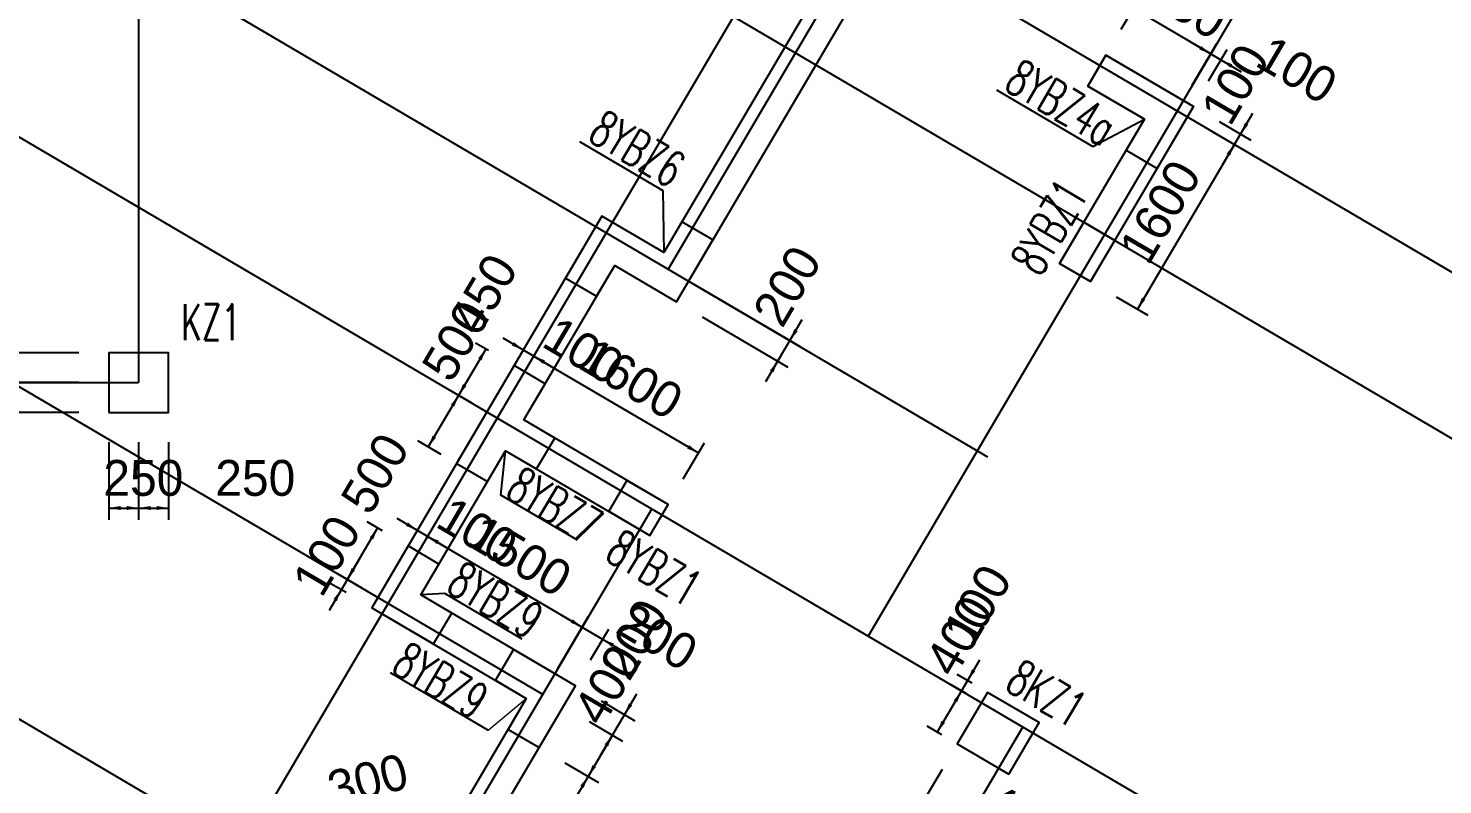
# Model space of a CAD drawing. Extents: x 387171 to 699106, y 11966 to 245688.
# Drawn here: x 584335 to 596167, y 129922 to 136254 of the extents above; entities that cross this region are included whole.
import ezdxf

# ---------------------------------------------------------------- set-up
doc = ezdxf.new("R2010")
doc.units = 0
doc.header["$LTSCALE"] = 100
doc.header["$MEASUREMENT"] = 0
for name, color, linetype in [('b边缘构件', 235, 'Continuous'), ('COLU', 7, 'Continuous'), ('colu-主楼', 7, 'Continuous'), ('DIM', 3, 'Continuous'), ('DOTE', 253, 'Continuous'), ('NUM', 7, 'Continuous'), ('wall-主楼', 2, 'Continuous'), ('Y阴影', 254, 'Continuous'), ('小尺寸', 4, 'Continuous'), ('边缘构件标注', 1, 'Continuous')]:
    doc.layers.add(name, color=color, linetype=linetype)
doc.layers.add('配箍校核', color=2, linetype='ByLayer', lineweight=18)
doc.styles.add('hztxt', font='hztxt')
doc.styles.get("Standard").update_dxf_attribs({"font": 'standard'})
doc.dimstyles.get("Standard").update_dxf_attribs({"dimtxt": 300, "dimasz": 100, "dimexe": 100, "dimexo": 250, "dimgap": 100, "dimtad": 0, "dimtoh": 1, "dimdec": 0, "dimdsep": 46, "dimcen": 0.09, "dimclrt": 7, "dimadec": 0, "dimazin": 0, "dimtfac": 1, "dimtdec": 4, "dimtofl": 0, "dimtmove": 0, "dimatfit": 3, "dimfxl": 1, "dimtolj": 1, "dimtzin": 0, "dimarcsym": 0})

# ---------------------------------------------------------------- blocks, each defined once
blk = doc.blocks.new('*D607')
at = {"layer": '小尺寸', "color": 0, "linetype": 'ByBlock', "lineweight": -2}
for p, q in [((589902, 134112), (590792, 133589)), ((589973, 133838), (590690, 133417)), ((590807, 133812), (590503, 133295))]:
    blk.add_line(p, q, dxfattribs=at)
for points in [[(590706, 133640), (590742, 133734), (590771, 133717)], [(590604, 133467), (590568, 133373), (590539, 133390)]]:
    blk.add_solid(points, dxfattribs=at)
at = {"layer": '小尺寸', "color": 7, "linetype": 'Continuous', "lineweight": -2, "insert": (590684, 134097), "char_height": 300, "width": 566.67, "attachment_point": 5, "rotation": 59.5454, "style": 'hztxt'}
blk.add_mtext('200', dxfattribs=at)
blk = doc.blocks.new('*D1148')
at = {"layer": '小尺寸', "color": 0, "linetype": 'ByBlock', "lineweight": -2}
for p, q in [((594298, 135472), (594561, 135317)), ((594576, 135540), (594323, 135109)), ((594247, 135385), (594511, 135231))]:
    blk.add_line(p, q, dxfattribs=at)
for points in [[(594475, 135367), (594511, 135462), (594540, 135445)], [(594424, 135281), (594388, 135187), (594359, 135204)]]:
    blk.add_solid(points, dxfattribs=at)
at = {"layer": '小尺寸', "color": 7, "linetype": 'Continuous', "lineweight": -2, "insert": (594431, 135786), "char_height": 300, "width": 476.67, "attachment_point": 5, "rotation": 59.5454, "style": 'hztxt'}
blk.add_mtext('100', dxfattribs=at)
blk = doc.blocks.new('*D3568')
at = {"layer": '小尺寸', "color": 0, "linetype": 'ByBlock', "lineweight": -2}
for p, q in [((594247, 135385), (594511, 135231)), ((594424, 135281), (593613, 133902)), ((593436, 134006), (593700, 133851))]:
    blk.add_line(p, q, dxfattribs=at)
for points in [[(594424, 135281), (594388, 135187), (594359, 135204)], [(593613, 133902), (593650, 133997), (593678, 133980)]]:
    blk.add_solid(points, dxfattribs=at)
at = {"layer": '小尺寸', "color": 7, "linetype": 'Continuous', "lineweight": -2, "insert": (593803, 134718), "char_height": 300, "width": 685, "attachment_point": 5, "rotation": 59.5454, "style": 'hztxt'}
blk.add_mtext('1600', dxfattribs=at)
blk = doc.blocks.new('*D3805')
at = {"layer": '小尺寸', "color": 0, "linetype": 'ByBlock', "lineweight": -2}
for p, q in [((594484, 135887), (594053, 136141)), ((594072, 135778), (594277, 136126)), ((594209, 135814), (594363, 136075))]:
    blk.add_line(p, q, dxfattribs=at)
for points in [[(594226, 136039), (594131, 136076), (594148, 136104)], [(594312, 135989), (594407, 135952), (594390, 135924)]]:
    blk.add_solid(points, dxfattribs=at)
at = {"layer": '小尺寸', "color": 7, "linetype": 'Continuous', "lineweight": -2, "insert": (594948, 135905), "char_height": 300, "width": 476.67, "attachment_point": 5, "rotation": 329.5454, "style": 'hztxt'}
blk.add_mtext('100', dxfattribs=at)
blk = doc.blocks.new('*D4037')
at = {"layer": '小尺寸', "color": 0, "linetype": 'ByBlock', "lineweight": -2}
for p, q in [((593476, 136245), (593630, 136506)), ((594226, 136039), (593579, 136420)), ((594072, 135778), (594277, 136126))]:
    blk.add_line(p, q, dxfattribs=at)
for points in [[(593579, 136420), (593674, 136383), (593657, 136354)], [(594226, 136039), (594131, 136076), (594148, 136104)]]:
    blk.add_solid(points, dxfattribs=at)
at = {"layer": '小尺寸', "color": 7, "linetype": 'Continuous', "lineweight": -2, "insert": (594029, 136445), "char_height": 300, "width": 566.67, "attachment_point": 5, "rotation": 329.5454, "style": 'hztxt'}
blk.add_mtext('750', dxfattribs=at)
blk = doc.blocks.new('*D4005')
at = {"layer": '小尺寸', "color": 0, "linetype": 'ByBlock', "lineweight": -2}
for p, q in [((588184, 133556), (588077, 133619)), ((588163, 133569), (587935, 133181)), ((588042, 133118), (587849, 133231))]:
    blk.add_line(p, q, dxfattribs=at)
for points in [[(588163, 133569), (588127, 133474), (588098, 133491)], [(587935, 133181), (587971, 133275), (588000, 133259)]]:
    blk.add_solid(points, dxfattribs=at)
at = {"layer": '小尺寸', "color": 7, "linetype": 'Continuous', "lineweight": -2, "insert": (588144, 134030), "char_height": 300, "width": 576.67, "attachment_point": 5, "rotation": 59.5454, "style": 'hztxt'}
blk.add_mtext('450', dxfattribs=at)
blk = doc.blocks.new('*D4233')
at = {"layer": '小尺寸', "color": 0, "linetype": 'ByBlock', "lineweight": -2}
for p, q in [((588304, 133662), (588735, 133409)), ((588526, 133645), (588527, 133647)), ((588612, 133594), (588613, 133596))]:
    blk.add_line(p, q, dxfattribs=at)
for points in [[(588476, 133561), (588382, 133597), (588398, 133626)], [(588562, 133510), (588657, 133474), (588640, 133445)]]:
    blk.add_solid(points, dxfattribs=at)
at = {"layer": '小尺寸', "color": 7, "linetype": 'Continuous', "lineweight": -2, "insert": (588981, 133554), "char_height": 300, "width": 476.67, "attachment_point": 5, "rotation": 329.5454, "style": 'hztxt'}
blk.add_mtext('100', dxfattribs=at)
blk = doc.blocks.new('*D2343')
at = {"layer": '小尺寸', "color": 0, "linetype": 'ByBlock', "lineweight": -2}
for p, q in [((588612, 133594), (588613, 133596)), ((588562, 133510), (589942, 132699)), ((589814, 132482), (589992, 132785))]:
    blk.add_line(p, q, dxfattribs=at)
for points in [[(588562, 133510), (588657, 133474), (588640, 133445)], [(589942, 132699), (589847, 132735), (589864, 132764)]]:
    blk.add_solid(points, dxfattribs=at)
at = {"layer": '小尺寸', "color": 7, "linetype": 'Continuous', "lineweight": -2, "insert": (589379, 133320), "char_height": 300, "width": 685, "attachment_point": 5, "rotation": 329.5454, "style": 'hztxt'}
blk.add_mtext('1600', dxfattribs=at)
blk = doc.blocks.new('*D2573')
at = {"layer": '小尺寸', "color": 0, "linetype": 'ByBlock', "lineweight": -2}
for p, q in [((587417, 132153), (587848, 131900)), ((587639, 132137), (587640, 132138)), ((587725, 132086), (587726, 132087))]:
    blk.add_line(p, q, dxfattribs=at)
for points in [[(587589, 132052), (587494, 132088), (587511, 132117)], [(587675, 132001), (587770, 131965), (587753, 131936)]]:
    blk.add_solid(points, dxfattribs=at)
at = {"layer": '小尺寸', "color": 7, "linetype": 'Continuous', "lineweight": -2, "insert": (588093, 132045), "char_height": 300, "width": 476.67, "attachment_point": 5, "rotation": 329.5454, "style": 'hztxt'}
blk.add_mtext('100', dxfattribs=at)
blk = doc.blocks.new('*D3087')
at = {"layer": '小尺寸', "color": 0, "linetype": 'ByBlock', "lineweight": -2}
for p, q in [((587725, 132086), (587726, 132087)), ((587675, 132001), (588968, 131241)), ((588765, 130895), (589019, 131327))]:
    blk.add_line(p, q, dxfattribs=at)
for points in [[(587675, 132001), (587770, 131965), (587753, 131936)], [(588968, 131241), (588874, 131277), (588890, 131306)]]:
    blk.add_solid(points, dxfattribs=at)
at = {"layer": '小尺寸', "color": 7, "linetype": 'Continuous', "lineweight": -2, "insert": (588448, 131836), "char_height": 300, "width": 690, "attachment_point": 5, "rotation": 329.5454, "style": 'hztxt'}
blk.add_mtext('1500', dxfattribs=at)
blk = doc.blocks.new('*D3299')
at = {"layer": '小尺寸', "color": 0, "linetype": 'ByBlock', "lineweight": -2}
for p, q in [((588796, 131342), (589313, 131038)), ((588765, 130895), (589019, 131327)), ((589039, 130966), (589191, 131225))]:
    blk.add_line(p, q, dxfattribs=at)
for points in [[(588968, 131241), (588874, 131277), (588890, 131306)], [(589141, 131139), (589235, 131103), (589218, 131074)]]:
    blk.add_solid(points, dxfattribs=at)
at = {"layer": '小尺寸', "color": 7, "linetype": 'Continuous', "lineweight": -2, "insert": (589598, 131160), "char_height": 300, "width": 566.67, "attachment_point": 5, "rotation": 329.5454, "style": 'hztxt'}
blk.add_mtext('200', dxfattribs=at)
blk = doc.blocks.new('*D1369')
at = {"layer": '小尺寸', "color": 0, "linetype": 'ByBlock', "lineweight": -2}
for p, q in [((587257, 132071), (587004, 131640)), ((587297, 132048), (587171, 132122)), ((587129, 131566), (586918, 131691))]:
    blk.add_line(p, q, dxfattribs=at)
for points in [[(587257, 132071), (587221, 131976), (587192, 131993)], [(587004, 131640), (587040, 131735), (587069, 131718)]]:
    blk.add_solid(points, dxfattribs=at)
at = {"layer": '小尺寸', "color": 7, "linetype": 'Continuous', "lineweight": -2, "insert": (587236, 132528), "char_height": 300, "width": 566.67, "attachment_point": 5, "rotation": 59.5454, "style": 'hztxt'}
blk.add_mtext('500', dxfattribs=at)
blk = doc.blocks.new('*D280')
at = {"layer": '小尺寸', "color": 0, "linetype": 'ByBlock', "lineweight": -2}
for p, q in [((592040, 130535), (592294, 130966)), ((592180, 130685), (592055, 130758)), ((592230, 130771), (592106, 130844))]:
    blk.add_line(p, q, dxfattribs=at)
for points in [[(592192, 130793), (592229, 130888), (592257, 130871)], [(592142, 130707), (592105, 130613), (592077, 130629)]]:
    blk.add_solid(points, dxfattribs=at)
at = {"layer": '小尺寸', "color": 7, "linetype": 'Continuous', "lineweight": -2, "insert": (592276, 131429), "char_height": 300, "width": 476.67, "attachment_point": 5, "rotation": 59.5454, "style": 'hztxt'}
blk.add_mtext('100', dxfattribs=at)
blk = doc.blocks.new('*D3031')
at = {"layer": '小尺寸', "color": 0, "linetype": 'ByBlock', "lineweight": -2}
for p, q in [((592180, 130685), (592055, 130758)), ((592142, 130707), (591939, 130362)), ((591977, 130340), (591853, 130413))]:
    blk.add_line(p, q, dxfattribs=at)
for points in [[(592142, 130707), (592105, 130613), (592077, 130629)], [(591939, 130362), (591975, 130457), (592004, 130440)]]:
    blk.add_solid(points, dxfattribs=at)
at = {"layer": '小尺寸', "color": 7, "linetype": 'Continuous', "lineweight": -2, "insert": (592123, 131169), "char_height": 300, "width": 576.67, "attachment_point": 5, "rotation": 59.5454, "style": 'hztxt'}
blk.add_mtext('400', dxfattribs=at)
blk = doc.blocks.new('*D3248')
at = {"layer": '小尺寸', "color": 0, "linetype": 'ByBlock', "lineweight": -2}
for p, q in [((591979, 130049), (591802, 129747)), ((591853, 129833), (592198, 129630)), ((592324, 129846), (592147, 129544))]:
    blk.add_line(p, q, dxfattribs=at)
for points in [[(591853, 129833), (591947, 129797), (591930, 129768)], [(592198, 129630), (592103, 129667), (592120, 129695)]]:
    blk.add_solid(points, dxfattribs=at)
at = {"layer": '小尺寸', "color": 7, "linetype": 'Continuous', "lineweight": -2, "insert": (592659, 129649), "char_height": 300, "width": 576.67, "attachment_point": 5, "rotation": 329.5454, "style": 'hztxt'}
blk.add_mtext('400', dxfattribs=at)
blk = doc.blocks.new('*D3483')
at = {"layer": '小尺寸', "color": 0, "linetype": 'ByBlock', "lineweight": -2}
for p, q in [((592324, 129846), (592147, 129544)), ((592410, 129795), (592233, 129493)), ((592025, 129732), (592456, 129478))]:
    blk.add_line(p, q, dxfattribs=at)
for points in [[(592198, 129630), (592103, 129667), (592120, 129695)], [(592284, 129580), (592378, 129543), (592361, 129515)]]:
    blk.add_solid(points, dxfattribs=at)
at = {"layer": '小尺寸', "color": 7, "linetype": 'Continuous', "lineweight": -2, "insert": (592919, 129496), "char_height": 300, "width": 476.67, "attachment_point": 5, "rotation": 329.5454, "style": 'hztxt'}
blk.add_mtext('100', dxfattribs=at)
blk = doc.blocks.new('*D1264')
at = {"layer": '小尺寸', "color": 0, "linetype": 'ByBlock', "lineweight": -2}
for p, q in [((587105, 131812), (586852, 131381)), ((587129, 131566), (586918, 131691)), ((586993, 131531), (586867, 131604))]:
    blk.add_line(p, q, dxfattribs=at)
for points in [[(587004, 131640), (587040, 131735), (587069, 131718)], [(586953, 131554), (586917, 131459), (586888, 131476)]]:
    blk.add_solid(points, dxfattribs=at)
at = {"layer": '小尺寸', "color": 7, "linetype": 'Continuous', "lineweight": -2, "insert": (586832, 131841), "char_height": 300, "width": 476.67, "attachment_point": 5, "rotation": 59.5454, "style": 'hztxt'}
blk.add_mtext('100', dxfattribs=at)
blk = doc.blocks.new('*D1489')
at = {"layer": '小尺寸', "color": 0, "linetype": 'ByBlock', "lineweight": -2}
for p, q in [((589424, 130681), (589120, 130164)), ((589127, 130623), (589409, 130458)), ((589026, 130451), (589307, 130286))]:
    blk.add_line(p, q, dxfattribs=at)
for points in [[(589323, 130509), (589359, 130603), (589388, 130586)], [(589221, 130336), (589185, 130242), (589156, 130259)]]:
    blk.add_solid(points, dxfattribs=at)
at = {"layer": '小尺寸', "color": 7, "linetype": 'Continuous', "lineweight": -2, "insert": (589404, 131140), "char_height": 300, "width": 566.67, "attachment_point": 5, "rotation": 59.5454, "style": 'hztxt'}
blk.add_mtext('200', dxfattribs=at)
blk = doc.blocks.new('*D1760')
at = {"layer": '小尺寸', "color": 0, "linetype": 'ByBlock', "lineweight": -2}
for p, q in [((589026, 130451), (589307, 130286)), ((589221, 130336), (589018, 129991)), ((588823, 130106), (589105, 129941))]:
    blk.add_line(p, q, dxfattribs=at)
for points in [[(589221, 130336), (589185, 130242), (589156, 130259)], [(589018, 129991), (589055, 130086), (589083, 130069)]]:
    blk.add_solid(points, dxfattribs=at)
at = {"layer": '小尺寸', "color": 7, "linetype": 'Continuous', "lineweight": -2, "insert": (589180, 130760), "char_height": 300, "width": 576.67, "attachment_point": 5, "rotation": 59.5454, "style": 'hztxt'}
blk.add_mtext('400', dxfattribs=at)
blk = doc.blocks.new('*D4378')
at = {"layer": '小尺寸', "color": 0, "linetype": 'ByBlock', "lineweight": -2}
for p, q in [((588823, 130106), (589105, 129941)), ((589018, 129991), (588106, 128440)), ((587911, 128555), (588192, 128389))]:
    blk.add_line(p, q, dxfattribs=at)
for points in [[(589018, 129991), (588982, 129897), (588953, 129914)], [(588106, 128440), (588142, 128534), (588171, 128518)]]:
    blk.add_solid(points, dxfattribs=at)
at = {"layer": '小尺寸', "color": 7, "linetype": 'Continuous', "lineweight": -2, "insert": (588347, 129342), "char_height": 300, "width": 690, "attachment_point": 5, "rotation": 59.5454, "style": 'hztxt'}
blk.add_mtext('1800', dxfattribs=at)
blk = doc.blocks.new('*D3700')
at = {"layer": '小尺寸', "color": 0, "linetype": 'ByBlock', "lineweight": -2}
for p, q in [((586943, 129329), (586842, 129718)), ((586653, 129253), (586552, 129642)), ((586577, 129546), (586867, 129621))]:
    blk.add_line(p, q, dxfattribs=at)
for points in [[(586577, 129546), (586669, 129587), (586678, 129555)], [(586867, 129621), (586775, 129580), (586766, 129612)]]:
    blk.add_solid(points, dxfattribs=at)
at = {"layer": '小尺寸', "color": 7, "linetype": 'Continuous', "lineweight": -2, "insert": (587175, 129959), "char_height": 300, "width": 566.67, "attachment_point": 5, "rotation": 14.5454, "style": 'hztxt'}
blk.add_mtext('300', dxfattribs=at)
blk = doc.blocks.new('*D3150')
at = {"layer": '小尺寸', "color": 0, "linetype": 'ByBlock', "lineweight": -2}
for p, q in [((588042, 133118), (587849, 133231)), ((587935, 133181), (587681, 132750)), ((587788, 132687), (587595, 132800))]:
    blk.add_line(p, q, dxfattribs=at)
for points in [[(587935, 133181), (587898, 133086), (587870, 133103)], [(587681, 132750), (587718, 132844), (587746, 132827)]]:
    blk.add_solid(points, dxfattribs=at)
at = {"layer": '小尺寸', "color": 7, "linetype": 'Continuous', "lineweight": -2, "insert": (587914, 133638), "char_height": 300, "width": 566.67, "attachment_point": 5, "rotation": 59.5454, "style": 'hztxt'}
blk.add_mtext('500', dxfattribs=at)
blk = doc.blocks.new('*D200')
at = {"layer": 'DIM', "color": 0, "linetype": 'ByBlock', "lineweight": -2}
for p, q in [((584208, 133738), (584208, 133088)), ((584758, 133538), (584108, 133538)), ((584758, 133288), (584108, 133288))]:
    blk.add_line(p, q, dxfattribs=at)
for points in [[(584208, 133538), (584191, 133638), (584225, 133638)], [(584208, 133288), (584225, 133188), (584191, 133188)]]:
    blk.add_solid(points, dxfattribs=at)
at = {"layer": 'DIM', "color": 7, "linetype": 'Continuous', "lineweight": -2, "insert": (583958, 134264), "char_height": 300, "width": 566.67, "attachment_point": 5, "rotation": 90, "style": 'hztxt'}
blk.add_mtext('250', dxfattribs=at)
blk = doc.blocks.new('*D129')
at = {"layer": 'DIM', "color": 0, "linetype": 'ByBlock', "lineweight": -2}
for p, q in [((584758, 133288), (584108, 133288)), ((584208, 133288), (584208, 133038)), ((584758, 133038), (584108, 133038))]:
    blk.add_line(p, q, dxfattribs=at)
for points in [[(584208, 133288), (584225, 133188), (584191, 133188)], [(584208, 133038), (584191, 133138), (584225, 133138)]]:
    blk.add_solid(points, dxfattribs=at)
at = {"layer": 'DIM', "color": 7, "linetype": 'Continuous', "lineweight": -2, "insert": (583958, 133328), "char_height": 300, "width": 566.67, "attachment_point": 5, "rotation": 90, "style": 'hztxt'}
blk.add_mtext('250', dxfattribs=at)
blk = doc.blocks.new('*D2640')
at = {"layer": 'DIM', "color": 0, "linetype": 'ByBlock', "lineweight": -2}
for p, q in [((585008, 132788), (585008, 132138)), ((585258, 132788), (585258, 132138)), ((585008, 132238), (585258, 132238))]:
    blk.add_line(p, q, dxfattribs=at)
for points in [[(585008, 132238), (585108, 132255), (585108, 132221)], [(585258, 132238), (585158, 132221), (585158, 132255)]]:
    blk.add_solid(points, dxfattribs=at)
at = {"layer": 'DIM', "color": 7, "linetype": 'Continuous', "lineweight": -2, "insert": (585298, 132488), "char_height": 300, "width": 566.67, "attachment_point": 5, "style": 'hztxt'}
blk.add_mtext('250', dxfattribs=at)
blk = doc.blocks.new('*D2851')
at = {"layer": 'DIM', "color": 0, "linetype": 'ByBlock', "lineweight": -2}
for p, q in [((585258, 132788), (585258, 132138)), ((585508, 132788), (585508, 132138)), ((585258, 132238), (585508, 132238))]:
    blk.add_line(p, q, dxfattribs=at)
for points in [[(585258, 132238), (585358, 132255), (585358, 132221)], [(585508, 132238), (585408, 132221), (585408, 132255)]]:
    blk.add_solid(points, dxfattribs=at)
at = {"layer": 'DIM', "color": 7, "linetype": 'Continuous', "lineweight": -2, "insert": (586234, 132488), "char_height": 300, "width": 566.67, "attachment_point": 5, "style": 'hztxt'}
blk.add_mtext('250', dxfattribs=at)

msp = doc.modelspace()

# ---------------------------------------------------------------- hatches: boundary and pattern name
at = {"layer": 'Y阴影'}
h = msp.add_hatch(dxfattribs=at)
h.set_pattern_fill('ANSI31', color=256, scale=25, angle=-30.45463, style=0)
h.set_pattern_definition([])
h.paths.add_polyline_path([(593349.8, 136029.1), (593197.7, 135770.5), (593671.8, 135491.7), (593519.8, 135233.1), (593778.4, 135081.1), (594082.5, 135598.3)], flags=0)
h = msp.add_hatch(dxfattribs=at)
h.set_pattern_fill('ANSI31', color=256, scale=25, angle=-30.45463, style=0)
h.set_pattern_definition([])
h.paths.add_polyline_path([(589134.1, 134679.6), (588830, 134162.4), (589088.6, 134010.3), (589240.7, 134269), (589757.9, 133964.9), (590062, 134482.1), (589803.4, 134634.1), (589651.4, 134375.5)], flags=0)
h = msp.add_hatch(dxfattribs=at)
h.set_pattern_fill('ANSI31', color=256, scale=25, angle=-30.45463, style=0)
h.set_pattern_definition([])
h.paths.add_polyline_path([(593165, 134629.7), (592962.2, 134284.9), (593220.8, 134132.8), (593423.6, 134477.6)], flags=0)
h = msp.add_hatch(dxfattribs=at)
h.set_pattern_fill('ANSI31', color=256, scale=25, angle=-30.45463, style=0)
h.set_pattern_definition([])
h.paths.add_polyline_path([(587917.7, 132610.7), (588176.3, 132458.7), (588328.3, 132717.3), (588587, 132565.3), (588739, 132823.9), (588480.4, 132975.9), (588657.8, 133277.6), (588399.2, 133429.7)], flags=0)
h = msp.add_hatch(dxfattribs=at)
h.set_pattern_fill('ANSI31', color=256, scale=25, angle=-30.45463, style=0)
h.set_pattern_definition([])
h.paths.add_polyline_path([(589190.4, 132210.5), (589535.2, 132007.7), (589687.2, 132266.3), (589342.4, 132469.1)], flags=0)
h = msp.add_hatch(dxfattribs=at)
h.set_pattern_fill('ANSI31', color=256, scale=25, angle=-30.45463, style=0)
h.set_pattern_definition([])
h.paths.add_polyline_path([(587512.2, 131921.1), (587208.1, 131403.9), (587725.3, 131099.8), (587877.4, 131358.4), (587618.8, 131510.5), (587770.8, 131769)], flags=0)
h = msp.add_hatch(dxfattribs=at)
h.set_pattern_fill('ANSI31', color=256, scale=25, angle=-30.45463, style=0)
h.set_pattern_definition([])
h.paths.add_polyline_path([(588394.6, 131054.3), (588242.5, 130795.7), (588501.1, 130643.6), (588349.1, 130385), (588607.7, 130233), (588911.8, 130750.2)], flags=0)

# ---------------------------------------------------------------- linework, layer by layer
at = {"layer": 'b边缘构件'}
for points in [[(593349.8, 136029.1), (593197.7, 135770.5), (593671.8, 135491.7), (593519.8, 135233.1), (593778.4, 135081.1), (594082.5, 135598.3), (593349.8, 136029.1)], [(589134.1, 134679.6), (588830, 134162.4), (589088.6, 134010.3), (589240.7, 134269), (589757.9, 133964.9), (590062, 134482.1), (589803.4, 134634.1), (589651.4, 134375.5), (589134.1, 134679.6)], [(593165, 134629.7), (592962.2, 134284.9), (593220.8, 134132.8), (593423.6, 134477.6), (593165, 134629.7)], [(587917.7, 132610.7), (588176.3, 132458.7), (588328.3, 132717.3), (588587, 132565.3), (588739, 132823.9), (588480.4, 132975.9), (588657.8, 133277.6), (588399.2, 133429.7), (587917.7, 132610.7)], [(589190.4, 132210.5), (589535.2, 132007.7), (589687.2, 132266.3), (589342.4, 132469.1), (589190.4, 132210.5)], [(587512.2, 131921.1), (587208.1, 131403.9), (587725.3, 131099.8), (587877.4, 131358.4), (587618.8, 131510.5), (587770.8, 131769), (587512.2, 131921.1)], [(588394.6, 131054.3), (588242.5, 130795.7), (588501.1, 130643.6), (588349.1, 130385), (588607.7, 130233), (588911.8, 130750.2), (588394.6, 131054.3)]]:
    msp.add_lwpolyline(points, dxfattribs=at)
at = {"layer": 'COLU'}
msp.add_lwpolyline([(585008.1, 133037.9), (585508.1, 133037.9), (585508.1, 133537.9), (585008.1, 133537.9)], close=True, dxfattribs=at)
at = {"layer": 'colu-主楼'}
msp.add_lwpolyline([(592537.1, 130010.6), (592790.6, 130441.6), (592359.5, 130695.1), (592106.1, 130264.1)], close=True, dxfattribs=at)
msp.add_lwpolyline([(592537.1, 130010.6), (592790.6, 130441.6), (592359.5, 130695.1), (592106.1, 130264.1)], close=True, dxfattribs=at)
at = {"layer": 'DOTE'}
for p, q in [((585258.1, 173087.9), (585258.1, 133287.9)), ((594660, 143880.5), (583042.3, 124121.8)), ((595177.3, 143576.4), (589686.9, 134238.7)), ((597763.4, 142055.8), (591360.6, 131166.4)), ((585803.6, 140350.1), (639805.6, 108598)), ((585195.4, 139315.6), (604371.4, 128040.6)), ((584131, 137505.4), (592359.2, 132667.4)), ((583218.7, 135953.7), (631186.4, 107749.7)), ((582306.3, 134402.1), (588638, 130679.2)), ((508458.1, 133287.9), (585258.1, 133287.9)), ((581089.9, 132333.2), (603972.6, 118878.6)), ((589550.4, 132230.8), (584335.4, 123361.5)), ((592653.7, 130406.1), (587438.7, 121536.8))]:
    msp.add_line(p, q, dxfattribs=at)
at = {"layer": 'wall-主楼'}
for points in [[(586975.2, 128872.7), (587594, 128508.9), (588911.8, 130750.2), (587618.8, 131510.5), (588328.3, 132717.3), (589535.2, 132007.7), (589687.2, 132266.3), (588480.4, 132975.9), (589240.7, 134269), (589757.9, 133964.9), (591430.5, 136809.6), (591904.6, 136530.8), (592056.7, 136789.4), (591324, 137220.2), (589651.4, 134375.5), (589134.1, 134679.6), (587208.1, 131403.9), (588501.1, 130643.6), (587487.4, 128919.6), (587020.2, 129194.3), (586689.7, 129108.6), (586765.1, 128818.2)], [(592962.2, 134284.9), (593671.8, 135491.7), (593197.7, 135770.5), (593349.8, 136029.1), (594082.5, 135598.3), (593220.8, 134132.8)]]:
    msp.add_lwpolyline(points, close=True, dxfattribs=at)
at = {"layer": '边缘构件标注', "color": 200}
for p, q in [((592434.9, 135738.2), (593240.9, 135264.3)), ((593240.9, 135264.3), (593671.8, 135491.7)), ((588945.4, 135307.2), (589643.5, 134896.7)), ((589643.5, 134896.7), (589651.4, 134375.5)), ((588286.8, 132345.1), (588328.3, 132717.3)), ((588928.2, 131968), (588286.8, 132345.1)), ((587819.4, 131522.1), (587618.8, 131510.5)), ((588466.7, 131141.5), (587819.4, 131522.1)), ((587363.3, 130860.1), (588180.8, 130379.4))]:
    msp.add_line(p, q, dxfattribs=at)
at = {"layer": '配箍校核'}
msp.add_line((588180.8, 130379.4), (588501.1, 130643.6), dxfattribs=at)

# ---------------------------------------------------------------- texts
at = {"layer": 'NUM', "color": 200, "width": 0.7}
msp.add_text('KZ1', height=300, dxfattribs=at).set_placement((585614.1, 133644))
msp.add_text('8KZ1', height=300, rotation=329.54537, dxfattribs=at).set_placement((592492, 130724.3))
at = {"layer": '边缘构件标注', "color": 200, "width": 0.7}
for s, rotation, p in [('8YBZ4a', 329.54537, (592485.1, 135748.8)), ('8YBZ6', 329.54537, (589003.4, 135322.6)), ('8YBZ1', 59.54537, (592800.2, 134165.1)), ('8YBZ7', 329.54537, (588313.1, 132337.6)), ('8YBZ1', 329.54537, (589146, 131812.1)), ('8YBZ9', 329.54537, (587818.3, 131544.9)), ('8YBZ9', 329.54537, (587358.9, 130870.7))]:
    msp.add_text(s, height=300, rotation=rotation, dxfattribs=at).set_placement(p)

# ---------------------------------------------------------------- dimensions: what is measured, and where the dimension line sits
at = {"layer": 'DIM', "color": 200}
for p1, p2, picture, middle in [((585008.1, 133537.9), (585008.1, 133287.9), '*D200', (583958.1, 133756)), ((585008.1, 133287.9), (585008.1, 133037.9), '*D129', (583958.1, 132819.9)), ((585008.1, 133037.9), (585258.1, 133037.9), '*D2640', (584790, 132487.9)), ((585258.1, 133037.9), (585508.1, 133037.9), '*D2851', (585726.1, 132487.9))]:
    dim = msp.add_aligned_dim(p1=p1, p2=p2, distance=-800, dimstyle='Standard', dxfattribs=at)
    dim.commit()
    dim.dimension.update_dxf_attribs({"geometry": picture, "text_midpoint": middle})
at = {"layer": '小尺寸'}
for base, p1, p2, angle, picture, middle in [((593579.3, 136419.5), (593945.6, 135562.8), (593349.8, 136029.1), 329.54537, '*D4037', (594029.3, 136444.9)), ((594225.8, 136039.4), (594082.5, 135598.3), (593945.6, 135562.8), 329.54537, '*D3805', (594612.8, 136101.8)), ((594424.3, 135281.3), (594082.5, 135598.3), (594031.8, 135512.1), 59.54537, '*D1148', (594234.2, 135451.1)), ((593613.4, 133902), (594031.8, 135512.1), (593220.8, 134132.8), 59.54537, '*D3568', (593803.3, 134718.4)), ((590604.2, 133467.3), (589686.9, 134238.6), (589757.9, 133964.9), 59.54537, '*D607', (590439.3, 133680.2)), ((587934.8, 133180.7), (588399.2, 133429.7), (588257.3, 132991.1), 59.54537, '*D4005', (587833.3, 133501.4)), ((587681.3, 132749.7), (588257.3, 132991.1), (588003.9, 132560), 59.54537, '*D3150', (587592.5, 133091.9)), ((588562.4, 133510.1), (588399.2, 133429.7), (588485.4, 133379), 329.54537, '*D4233', (588646.1, 133750.9)), ((589941.7, 132699.1), (588485.4, 133379), (589687.2, 132266.3), 329.54537, '*D2343', (589378.8, 133320.1)), ((587003.9, 131640), (587512.2, 131921.1), (587345, 131439.4), 59.54537, '*D1369', (586915.1, 131982.2)), ((587675.1, 132000.9), (587512.2, 131921.1), (587598.4, 131870.4), 329.54537, '*D2573', (587758.7, 132241.8)), ((588968.2, 131240.7), (587598.4, 131870.4), (588638, 130679.2), 329.54537, '*D3087', (588448.4, 131836.3)), ((586953.2, 131553.8), (587345, 131439.4), (587208.1, 131403.9), 59.54537, '*D1264', (586635.4, 131506.4)), ((592192.4, 130793.4), (592395.1, 130558.2), (592445.7, 130644.4), 59.54537, '*D280', (592079.2, 131094.2)), ((589140.6, 131139.3), (588638, 130679.2), (588911.8, 130750.2), 329.54537, '*D3299', (589181.1, 131405.5)), ((589221.2, 130336.3), (588911.8, 130750.2), (588810.4, 130577.8), 59.54537, '*D1489', (589158.7, 130723.3)), ((591938.9, 130362.4), (592395.1, 130558.2), (592192.3, 130213.4), 59.54537, '*D3031', (591824.8, 130661.5)), ((589018.4, 129991.5), (588810.4, 130577.8), (588607.7, 130233), 59.54537, '*D1760', (588882, 130252.8)), ((592197.5, 129630.3), (592106.1, 130264.1), (592450.9, 130061.3), 329.54537, '*D3248', (592151.8, 129947.2)), ((588106.1, 128439.8), (588607.7, 130233), (587695.3, 128681.3), 59.54537, '*D4378', (588346.7, 129342.4)), ((592283.7, 129579.6), (592450.9, 130061.3), (592537.1, 130010.6), 329.54537, '*D3483', (592584.5, 129692.8))]:
    dim = msp.add_linear_dim(base=base, p1=p1, p2=p2, angle=angle, dimstyle='Standard', dxfattribs=at)
    dim.commit()
    dim.dimension.update_dxf_attribs({"geometry": picture, "text_midpoint": middle})
dim = msp.add_aligned_dim(p1=(586715.3, 129011.5), p2=(587005.7, 129086.8), distance=551.8, dimstyle='Standard', dxfattribs=at)
dim.commit()
dim.dimension.update_dxf_attribs({"geometry": '*D3700', "text_midpoint": (586659.2, 129825.2)})

doc.saveas('drawing.dxf')
